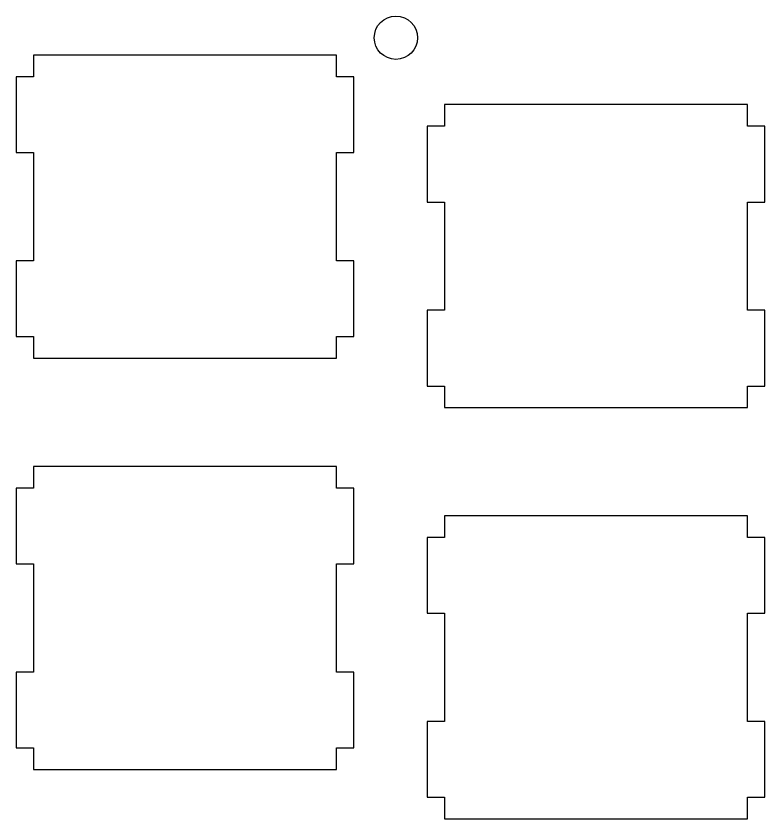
# Model space of a CAD drawing. Extents: x 0 to 145, y 2 to 120.
# Drawn here: x 80.2 to 114.8, y 39.71 to 76.8 of the extents above; entities that cross this region are included whole.
import ezdxf

# ---------------------------------------------------------------- set-up
doc = ezdxf.new("R2010")
doc.units = 0

# ---------------------------------------------------------------- blocks, each defined once
blk = doc.blocks.new('WIRE031')
at = {"layer": 'Row2', "color": 0}
for points in [[(95, 74.9896), (94.9, 74.9896), (94.8, 74.9896), (94.7, 74.9896), (94.6, 74.9896), (94.5, 74.9896), (94.4, 74.9896), (94.3, 74.9896), (94.2, 74.9896), (94.1, 74.9896), (94, 74.9896), (93.9, 74.9896), (93.8, 74.9896), (93.7, 74.9896), (93.6, 74.9896), (93.5, 74.9896), (93.4, 74.9896), (93.3, 74.9896), (93.2, 74.9896), (93.1, 74.9896), (93, 74.9896), (92.9, 74.9896), (92.8, 74.9896), (92.7, 74.9896), (92.6, 74.9896), (92.5, 74.9896), (92.4, 74.9896), (92.3, 74.9896), (92.2, 74.9896), (92.1, 74.9896), (92, 74.9896), (91.9, 74.9896), (91.8, 74.9896), (91.7, 74.9896), (91.6, 74.9896), (91.5, 74.9896), (91.4, 74.9896), (91.3, 74.9896), (91.2, 74.9896), (91.1, 74.9896), (91, 74.9896), (90.9, 74.9896), (90.8, 74.9896), (90.7, 74.9896), (90.6, 74.9896), (90.5, 74.9896), (90.4, 74.9896), (90.3, 74.9896), (90.2, 74.9896), (90.1, 74.9896), (90, 74.9896), (89.9, 74.9896), (89.8, 74.9896), (89.7, 74.9896), (89.6, 74.9896), (89.5, 74.9896), (89.4, 74.9896), (89.3, 74.9896), (89.2, 74.9896), (89.1, 74.9896), (89, 74.9896), (88.9, 74.9896), (88.8, 74.9896), (88.7, 74.9896), (88.6, 74.9896), (88.5, 74.9896), (88.4, 74.9896), (88.3, 74.9896), (88.2, 74.9896), (88.1, 74.9896), (88, 74.9896), (87.9, 74.9896), (87.8, 74.9896), (87.7, 74.9896), (87.6, 74.9896), (87.5, 74.9896), (87.4, 74.9896), (87.3, 74.9896), (87.2, 74.9896), (87.1, 74.9896), (87, 74.9896), (86.9, 74.9896), (86.8, 74.9896), (86.7, 74.9896), (86.6, 74.9896), (86.5, 74.9896), (86.4, 74.9896), (86.3, 74.9896), (86.2, 74.9896), (86.1, 74.9896), (86, 74.9896), (85.9, 74.9896), (85.8, 74.9896), (85.7, 74.9896), (85.6, 74.9896), (85.5, 74.9896), (85.4, 74.9896), (85.3, 74.9896), (85.2, 74.9896), (85.1, 74.9896), (85, 74.9896), (84.9, 74.9896), (84.8, 74.9896), (84.7, 74.9896), (84.6, 74.9896), (84.5, 74.9896), (84.4, 74.9896), (84.3, 74.9896), (84.2, 74.9896), (84.1, 74.9896), (84, 74.9896), (83.9, 74.9896), (83.8, 74.9896), (83.7, 74.9896), (83.6, 74.9896), (83.5, 74.9896), (83.4, 74.9896), (83.3, 74.9896), (83.2, 74.9896), (83.1, 74.9896), (83, 74.9896), (82.9, 74.9896), (82.8, 74.9896), (82.7, 74.9896), (82.6, 74.9896), (82.5, 74.9896), (82.4, 74.9896), (82.3, 74.9896), (82.2, 74.9896), (82.1, 74.9896), (82, 74.9896), (81.9, 74.9896), (81.8, 74.9896), (81.7, 74.9896), (81.6, 74.9896), (81.5, 74.9896), (81.4, 74.9896), (81.3, 74.9896), (81.2, 74.9896), (81.1, 74.9896), (81, 74.9896)], [(81, 74.9896), (81, 74.8896), (81, 74.7896), (81, 74.6896), (81, 74.5896), (81, 74.4896), (81, 74.3896), (81, 74.2896), (81, 74.1896), (81, 74.0896), (81, 73.9896)], [(95, 73.9896), (95, 74.0896), (95, 74.1896), (95, 74.2896), (95, 74.3896), (95, 74.4896), (95, 74.5896), (95, 74.6896), (95, 74.7896), (95, 74.8896), (95, 74.9896)], [(81, 73.9896), (80.9, 73.9896), (80.8, 73.9896), (80.7, 73.9896), (80.6, 73.9896), (80.5, 73.9896), (80.4, 73.9896), (80.3, 73.9896), (80.2, 73.9896)], [(80.2, 73.9896), (80.2, 73.8896), (80.2, 73.7896), (80.2, 73.6896), (80.2, 73.5896), (80.2, 73.4896), (80.2, 73.3896), (80.2, 73.2896), (80.2, 73.1896), (80.2, 73.0896), (80.2, 72.9896), (80.2, 72.8896), (80.2, 72.7896), (80.2, 72.6896), (80.2, 72.5896), (80.2, 72.4896), (80.2, 72.3896), (80.2, 72.2896), (80.2, 72.1896), (80.2, 72.0896), (80.2, 71.9896), (80.2, 71.8896), (80.2, 71.7896), (80.2, 71.6896), (80.2, 71.5896), (80.2, 71.4896), (80.2, 71.3896), (80.2, 71.2896), (80.2, 71.1896), (80.2, 71.0896), (80.2, 70.9896), (80.2, 70.8896), (80.2, 70.7896), (80.2, 70.6896), (80.2, 70.5896), (80.2, 70.4896)], [(95.8, 73.9896), (95.7, 73.9896), (95.6, 73.9896), (95.5, 73.9896), (95.4, 73.9896), (95.3, 73.9896), (95.2, 73.9896), (95.1, 73.9896), (95, 73.9896)], [(95.8, 70.4896), (95.8, 70.5896), (95.8, 70.6896), (95.8, 70.7896), (95.8, 70.8896), (95.8, 70.9896), (95.8, 71.0896), (95.8, 71.1896), (95.8, 71.2896), (95.8, 71.3896), (95.8, 71.4896), (95.8, 71.5896), (95.8, 71.6896), (95.8, 71.7896), (95.8, 71.8896), (95.8, 71.9896), (95.8, 72.0896), (95.8, 72.1896), (95.8, 72.2896), (95.8, 72.3896), (95.8, 72.4896), (95.8, 72.5896), (95.8, 72.6896), (95.8, 72.7896), (95.8, 72.8896), (95.8, 72.9896), (95.8, 73.0896), (95.8, 73.1896), (95.8, 73.2896), (95.8, 73.3896), (95.8, 73.4896), (95.8, 73.5896), (95.8, 73.6896), (95.8, 73.7896), (95.8, 73.8896), (95.8, 73.9896)], [(80.2, 70.4896), (80.3, 70.4896), (80.4, 70.4896), (80.5, 70.4896), (80.6, 70.4896), (80.7, 70.4896), (80.8, 70.4896), (80.9, 70.4896), (81, 70.4896)], [(81, 70.4896), (81, 70.3896), (81, 70.2896), (81, 70.1896), (81, 70.0896), (81, 69.9896), (81, 69.8896), (81, 69.7896), (81, 69.6896), (81, 69.5896), (81, 69.4896), (81, 69.3896), (81, 69.2896), (81, 69.1896), (81, 69.0896), (81, 68.9896), (81, 68.8896), (81, 68.7896), (81, 68.6896), (81, 68.5896), (81, 68.4896), (81, 68.3896), (81, 68.2896), (81, 68.1896), (81, 68.0896), (81, 67.9896), (81, 67.8896), (81, 67.7896), (81, 67.6896), (81, 67.5896), (81, 67.4896), (81, 67.3896), (81, 67.2896), (81, 67.1896), (81, 67.0896), (81, 66.9896), (81, 66.8896), (81, 66.7896), (81, 66.6896), (81, 66.5896), (81, 66.4896), (81, 66.3896), (81, 66.2896), (81, 66.1896), (81, 66.0896), (81, 65.9896), (81, 65.8896), (81, 65.7896), (81, 65.6896), (81, 65.5896), (81, 65.4896)], [(95, 65.4896), (95, 65.5896), (95, 65.6896), (95, 65.7896), (95, 65.8896), (95, 65.9896), (95, 66.0896), (95, 66.1896), (95, 66.2896), (95, 66.3896), (95, 66.4896), (95, 66.5896), (95, 66.6896), (95, 66.7896), (95, 66.8896), (95, 66.9896), (95, 67.0896), (95, 67.1896), (95, 67.2896), (95, 67.3896), (95, 67.4896), (95, 67.5896), (95, 67.6896), (95, 67.7896), (95, 67.8896), (95, 67.9896), (95, 68.0896), (95, 68.1896), (95, 68.2896), (95, 68.3896), (95, 68.4896), (95, 68.5896), (95, 68.6896), (95, 68.7896), (95, 68.8896), (95, 68.9896), (95, 69.0896), (95, 69.1896), (95, 69.2896), (95, 69.3896), (95, 69.4896), (95, 69.5896), (95, 69.6896), (95, 69.7896), (95, 69.8896), (95, 69.9896), (95, 70.0896), (95, 70.1896), (95, 70.2896), (95, 70.3896), (95, 70.4896)], [(95, 70.4896), (95.1, 70.4896), (95.2, 70.4896), (95.3, 70.4896), (95.4, 70.4896), (95.5, 70.4896), (95.6, 70.4896), (95.7, 70.4896), (95.8, 70.4896)], [(81, 65.4896), (80.9, 65.4896), (80.8, 65.4896), (80.7, 65.4896), (80.6, 65.4896), (80.5, 65.4896), (80.4, 65.4896), (80.3, 65.4896), (80.2, 65.4896)], [(80.2, 65.4896), (80.2, 65.3896), (80.2, 65.2896), (80.2, 65.1896), (80.2, 65.0896), (80.2, 64.9896), (80.2, 64.8896), (80.2, 64.7896), (80.2, 64.6896), (80.2, 64.5896), (80.2, 64.4896), (80.2, 64.3896), (80.2, 64.2896), (80.2, 64.1896), (80.2, 64.0896), (80.2, 63.9896), (80.2, 63.8896), (80.2, 63.7896), (80.2, 63.6896), (80.2, 63.5896), (80.2, 63.4896), (80.2, 63.3896), (80.2, 63.2896), (80.2, 63.1896), (80.2, 63.0896), (80.2, 62.9896), (80.2, 62.8896), (80.2, 62.7896), (80.2, 62.6896), (80.2, 62.5896), (80.2, 62.4896), (80.2, 62.3896), (80.2, 62.2896), (80.2, 62.1896), (80.2, 62.0896), (80.2, 61.9896)], [(95.8, 65.4896), (95.7, 65.4896), (95.6, 65.4896), (95.5, 65.4896), (95.4, 65.4896), (95.3, 65.4896), (95.2, 65.4896), (95.1, 65.4896), (95, 65.4896)], [(95.8, 61.9896), (95.8, 62.0896), (95.8, 62.1896), (95.8, 62.2896), (95.8, 62.3896), (95.8, 62.4896), (95.8, 62.5896), (95.8, 62.6896), (95.8, 62.7896), (95.8, 62.8896), (95.8, 62.9896), (95.8, 63.0896), (95.8, 63.1896), (95.8, 63.2896), (95.8, 63.3896), (95.8, 63.4896), (95.8, 63.5896), (95.8, 63.6896), (95.8, 63.7896), (95.8, 63.8896), (95.8, 63.9896), (95.8, 64.0896), (95.8, 64.1896), (95.8, 64.2896), (95.8, 64.3896), (95.8, 64.4896), (95.8, 64.5896), (95.8, 64.6896), (95.8, 64.7896), (95.8, 64.8896), (95.8, 64.9896), (95.8, 65.0896), (95.8, 65.1896), (95.8, 65.2896), (95.8, 65.3896), (95.8, 65.4896)], [(80.2, 61.9896), (80.3, 61.9896), (80.4, 61.9896), (80.5, 61.9896), (80.6, 61.9896), (80.7, 61.9896), (80.8, 61.9896), (80.9, 61.9896), (81, 61.9896)], [(81, 61.9896), (81, 61.8896), (81, 61.7896), (81, 61.6896), (81, 61.5896), (81, 61.4896), (81, 61.3896), (81, 61.2896), (81, 61.1896), (81, 61.0896), (81, 60.9896)], [(95, 60.9896), (95, 61.0896), (95, 61.1896), (95, 61.2896), (95, 61.3896), (95, 61.4896), (95, 61.5896), (95, 61.6896), (95, 61.7896), (95, 61.8896), (95, 61.9896)], [(95, 61.9896), (95.1, 61.9896), (95.2, 61.9896), (95.3, 61.9896), (95.4, 61.9896), (95.5, 61.9896), (95.6, 61.9896), (95.7, 61.9896), (95.8, 61.9896)], [(81, 60.9896), (81.1, 60.9896), (81.2, 60.9896), (81.3, 60.9896), (81.4, 60.9896), (81.5, 60.9896), (81.6, 60.9896), (81.7, 60.9896), (81.8, 60.9896), (81.9, 60.9896), (82, 60.9896), (82.1, 60.9896), (82.2, 60.9896), (82.3, 60.9896), (82.4, 60.9896), (82.5, 60.9896), (82.6, 60.9896), (82.7, 60.9896), (82.8, 60.9896), (82.9, 60.9896), (83, 60.9896), (83.1, 60.9896), (83.2, 60.9896), (83.3, 60.9896), (83.4, 60.9896), (83.5, 60.9896), (83.6, 60.9896), (83.7, 60.9896), (83.8, 60.9896), (83.9, 60.9896), (84, 60.9896), (84.1, 60.9896), (84.2, 60.9896), (84.3, 60.9896), (84.4, 60.9896), (84.5, 60.9896), (84.6, 60.9896), (84.7, 60.9896), (84.8, 60.9896), (84.9, 60.9896), (85, 60.9896), (85.1, 60.9896), (85.2, 60.9896), (85.3, 60.9896), (85.4, 60.9896), (85.5, 60.9896), (85.6, 60.9896), (85.7, 60.9896), (85.8, 60.9896), (85.9, 60.9896), (86, 60.9896), (86.1, 60.9896), (86.2, 60.9896), (86.3, 60.9896), (86.4, 60.9896), (86.5, 60.9896), (86.6, 60.9896), (86.7, 60.9896), (86.8, 60.9896), (86.9, 60.9896), (87, 60.9896), (87.1, 60.9896), (87.2, 60.9896), (87.3, 60.9896), (87.4, 60.9896), (87.5, 60.9896), (87.6, 60.9896), (87.7, 60.9896), (87.8, 60.9896), (87.9, 60.9896), (88, 60.9896), (88.1, 60.9896), (88.2, 60.9896), (88.3, 60.9896), (88.4, 60.9896), (88.5, 60.9896), (88.6, 60.9896), (88.7, 60.9896), (88.8, 60.9896), (88.9, 60.9896), (89, 60.9896), (89.1, 60.9896), (89.2, 60.9896), (89.3, 60.9896), (89.4, 60.9896), (89.5, 60.9896), (89.6, 60.9896), (89.7, 60.9896), (89.8, 60.9896), (89.9, 60.9896), (90, 60.9896), (90.1, 60.9896), (90.2, 60.9896), (90.3, 60.9896), (90.4, 60.9896), (90.5, 60.9896), (90.6, 60.9896), (90.7, 60.9896), (90.8, 60.9896), (90.9, 60.9896), (91, 60.9896), (91.1, 60.9896), (91.2, 60.9896), (91.3, 60.9896), (91.4, 60.9896), (91.5, 60.9896), (91.6, 60.9896), (91.7, 60.9896), (91.8, 60.9896), (91.9, 60.9896), (92, 60.9896), (92.1, 60.9896), (92.2, 60.9896), (92.3, 60.9896), (92.4, 60.9896), (92.5, 60.9896), (92.6, 60.9896), (92.7, 60.9896), (92.8, 60.9896), (92.9, 60.9896), (93, 60.9896), (93.1, 60.9896), (93.2, 60.9896), (93.3, 60.9896), (93.4, 60.9896), (93.5, 60.9896), (93.6, 60.9896), (93.7, 60.9896), (93.8, 60.9896), (93.9, 60.9896), (94, 60.9896), (94.1, 60.9896), (94.2, 60.9896), (94.3, 60.9896), (94.4, 60.9896), (94.5, 60.9896), (94.6, 60.9896), (94.7, 60.9896), (94.8, 60.9896), (94.9, 60.9896), (95, 60.9896)]]:
    blk.add_lwpolyline(points, dxfattribs=at)
blk = doc.blocks.new('WIRE032')
at = {"layer": 'Row2', "color": 0}
for points in [[(100, 72.7096), (100, 72.6096), (100, 72.5096), (100, 72.4096), (100, 72.3096), (100, 72.2096), (100, 72.1096), (100, 72.0096), (100, 71.9096), (100, 71.8096), (100, 71.7096)], [(114, 72.7096), (113.9, 72.7096), (113.8, 72.7096), (113.7, 72.7096), (113.6, 72.7096), (113.5, 72.7096), (113.4, 72.7096), (113.3, 72.7096), (113.2, 72.7096), (113.1, 72.7096), (113, 72.7096), (112.9, 72.7096), (112.8, 72.7096), (112.7, 72.7096), (112.6, 72.7096), (112.5, 72.7096), (112.4, 72.7096), (112.3, 72.7096), (112.2, 72.7096), (112.1, 72.7096), (112, 72.7096), (111.9, 72.7096), (111.8, 72.7096), (111.7, 72.7096), (111.6, 72.7096), (111.5, 72.7096), (111.4, 72.7096), (111.3, 72.7096), (111.2, 72.7096), (111.1, 72.7096), (111, 72.7096), (110.9, 72.7096), (110.8, 72.7096), (110.7, 72.7096), (110.6, 72.7096), (110.5, 72.7096), (110.4, 72.7096), (110.3, 72.7096), (110.2, 72.7096), (110.1, 72.7096), (110, 72.7096), (109.9, 72.7096), (109.8, 72.7096), (109.7, 72.7096), (109.6, 72.7096), (109.5, 72.7096), (109.4, 72.7096), (109.3, 72.7096), (109.2, 72.7096), (109.1, 72.7096), (109, 72.7096), (108.9, 72.7096), (108.8, 72.7096), (108.7, 72.7096), (108.6, 72.7096), (108.5, 72.7096), (108.4, 72.7096), (108.3, 72.7096), (108.2, 72.7096), (108.1, 72.7096), (108, 72.7096), (107.9, 72.7096), (107.8, 72.7096), (107.7, 72.7096), (107.6, 72.7096), (107.5, 72.7096), (107.4, 72.7096), (107.3, 72.7096), (107.2, 72.7096), (107.1, 72.7096), (107, 72.7096), (106.9, 72.7096), (106.8, 72.7096), (106.7, 72.7096), (106.6, 72.7096), (106.5, 72.7096), (106.4, 72.7096), (106.3, 72.7096), (106.2, 72.7096), (106.1, 72.7096), (106, 72.7096), (105.9, 72.7096), (105.8, 72.7096), (105.7, 72.7096), (105.6, 72.7096), (105.5, 72.7096), (105.4, 72.7096), (105.3, 72.7096), (105.2, 72.7096), (105.1, 72.7096), (105, 72.7096), (104.9, 72.7096), (104.8, 72.7096), (104.7, 72.7096), (104.6, 72.7096), (104.5, 72.7096), (104.4, 72.7096), (104.3, 72.7096), (104.2, 72.7096), (104.1, 72.7096), (104, 72.7096), (103.9, 72.7096), (103.8, 72.7096), (103.7, 72.7096), (103.6, 72.7096), (103.5, 72.7096), (103.4, 72.7096), (103.3, 72.7096), (103.2, 72.7096), (103.1, 72.7096), (103, 72.7096), (102.9, 72.7096), (102.8, 72.7096), (102.7, 72.7096), (102.6, 72.7096), (102.5, 72.7096), (102.4, 72.7096), (102.3, 72.7096), (102.2, 72.7096), (102.1, 72.7096), (102, 72.7096), (101.9, 72.7096), (101.8, 72.7096), (101.7, 72.7096), (101.6, 72.7096), (101.5, 72.7096), (101.4, 72.7096), (101.3, 72.7096), (101.2, 72.7096), (101.1, 72.7096), (101, 72.7096), (100.9, 72.7096), (100.8, 72.7096), (100.7, 72.7096), (100.6, 72.7096), (100.5, 72.7096), (100.4, 72.7096), (100.3, 72.7096), (100.2, 72.7096), (100.1, 72.7096), (100, 72.7096)], [(114, 71.7096), (114, 71.8096), (114, 71.9096), (114, 72.0096), (114, 72.1096), (114, 72.2096), (114, 72.3096), (114, 72.4096), (114, 72.5096), (114, 72.6096), (114, 72.7096)], [(100, 71.7096), (99.9, 71.7096), (99.8, 71.7096), (99.7, 71.7096), (99.6, 71.7096), (99.5, 71.7096), (99.4, 71.7096), (99.3, 71.7096), (99.2, 71.7096)], [(99.2, 71.7096), (99.2, 71.6096), (99.2, 71.5096), (99.2, 71.4096), (99.2, 71.3096), (99.2, 71.2096), (99.2, 71.1096), (99.2, 71.0096), (99.2, 70.9096), (99.2, 70.8096), (99.2, 70.7096), (99.2, 70.6096), (99.2, 70.5096), (99.2, 70.4096), (99.2, 70.3096), (99.2, 70.2096), (99.2, 70.1096), (99.2, 70.0096), (99.2, 69.9096), (99.2, 69.8096), (99.2, 69.7096), (99.2, 69.6096), (99.2, 69.5096), (99.2, 69.4096), (99.2, 69.3096), (99.2, 69.2096), (99.2, 69.1096), (99.2, 69.0096), (99.2, 68.9096), (99.2, 68.8096), (99.2, 68.7096), (99.2, 68.6096), (99.2, 68.5096), (99.2, 68.4096), (99.2, 68.3096), (99.2, 68.2096)], [(114.8, 71.7096), (114.7, 71.7096), (114.6, 71.7096), (114.5, 71.7096), (114.4, 71.7096), (114.3, 71.7096), (114.2, 71.7096), (114.1, 71.7096), (114, 71.7096)], [(114.8, 68.2096), (114.8, 68.3096), (114.8, 68.4096), (114.8, 68.5096), (114.8, 68.6096), (114.8, 68.7096), (114.8, 68.8096), (114.8, 68.9096), (114.8, 69.0096), (114.8, 69.1096), (114.8, 69.2096), (114.8, 69.3096), (114.8, 69.4096), (114.8, 69.5096), (114.8, 69.6096), (114.8, 69.7096), (114.8, 69.8096), (114.8, 69.9096), (114.8, 70.0096), (114.8, 70.1096), (114.8, 70.2096), (114.8, 70.3096), (114.8, 70.4096), (114.8, 70.5096), (114.8, 70.6096), (114.8, 70.7096), (114.8, 70.8096), (114.8, 70.9096), (114.8, 71.0096), (114.8, 71.1096), (114.8, 71.2096), (114.8, 71.3096), (114.8, 71.4096), (114.8, 71.5096), (114.8, 71.6096), (114.8, 71.7096)], [(99.2, 68.2096), (99.3, 68.2096), (99.4, 68.2096), (99.5, 68.2096), (99.6, 68.2096), (99.7, 68.2096), (99.8, 68.2096), (99.9, 68.2096), (100, 68.2096)], [(100, 68.2096), (100, 68.1096), (100, 68.0096), (100, 67.9096), (100, 67.8096), (100, 67.7096), (100, 67.6096), (100, 67.5096), (100, 67.4096), (100, 67.3096), (100, 67.2096), (100, 67.1096), (100, 67.0096), (100, 66.9096), (100, 66.8096), (100, 66.7096), (100, 66.6096), (100, 66.5096), (100, 66.4096), (100, 66.3096), (100, 66.2096), (100, 66.1096), (100, 66.0096), (100, 65.9096), (100, 65.8096), (100, 65.7096), (100, 65.6096), (100, 65.5096), (100, 65.4096), (100, 65.3096), (100, 65.2096), (100, 65.1096), (100, 65.0096), (100, 64.9096), (100, 64.8096), (100, 64.7096), (100, 64.6096), (100, 64.5096), (100, 64.4096), (100, 64.3096), (100, 64.2096), (100, 64.1096), (100, 64.0096), (100, 63.9096), (100, 63.8096), (100, 63.7096), (100, 63.6096), (100, 63.5096), (100, 63.4096), (100, 63.3096), (100, 63.2096)], [(114, 63.2096), (114, 63.3096), (114, 63.4096), (114, 63.5096), (114, 63.6096), (114, 63.7096), (114, 63.8096), (114, 63.9096), (114, 64.0096), (114, 64.1096), (114, 64.2096), (114, 64.3096), (114, 64.4096), (114, 64.5096), (114, 64.6096), (114, 64.7096), (114, 64.8096), (114, 64.9096), (114, 65.0096), (114, 65.1096), (114, 65.2096), (114, 65.3096), (114, 65.4096), (114, 65.5096), (114, 65.6096), (114, 65.7096), (114, 65.8096), (114, 65.9096), (114, 66.0096), (114, 66.1096), (114, 66.2096), (114, 66.3096), (114, 66.4096), (114, 66.5096), (114, 66.6096), (114, 66.7096), (114, 66.8096), (114, 66.9096), (114, 67.0096), (114, 67.1096), (114, 67.2096), (114, 67.3096), (114, 67.4096), (114, 67.5096), (114, 67.6096), (114, 67.7096), (114, 67.8096), (114, 67.9096), (114, 68.0096), (114, 68.1096), (114, 68.2096)], [(114, 68.2096), (114.1, 68.2096), (114.2, 68.2096), (114.3, 68.2096), (114.4, 68.2096), (114.5, 68.2096), (114.6, 68.2096), (114.7, 68.2096), (114.8, 68.2096)], [(100, 63.2096), (99.9, 63.2096), (99.8, 63.2096), (99.7, 63.2096), (99.6, 63.2096), (99.5, 63.2096), (99.4, 63.2096), (99.3, 63.2096), (99.2, 63.2096)], [(99.2, 63.2096), (99.2, 63.1096), (99.2, 63.0096), (99.2, 62.9096), (99.2, 62.8096), (99.2, 62.7096), (99.2, 62.6096), (99.2, 62.5096), (99.2, 62.4096), (99.2, 62.3096), (99.2, 62.2096), (99.2, 62.1096), (99.2, 62.0096), (99.2, 61.9096), (99.2, 61.8096), (99.2, 61.7096), (99.2, 61.6096), (99.2, 61.5096), (99.2, 61.4096), (99.2, 61.3096), (99.2, 61.2096), (99.2, 61.1096), (99.2, 61.0096), (99.2, 60.9096), (99.2, 60.8096), (99.2, 60.7096), (99.2, 60.6096), (99.2, 60.5096), (99.2, 60.4096), (99.2, 60.3096), (99.2, 60.2096), (99.2, 60.1096), (99.2, 60.0096), (99.2, 59.9096), (99.2, 59.8096), (99.2, 59.7096)], [(114.8, 63.2096), (114.7, 63.2096), (114.6, 63.2096), (114.5, 63.2096), (114.4, 63.2096), (114.3, 63.2096), (114.2, 63.2096), (114.1, 63.2096), (114, 63.2096)], [(114.8, 59.7096), (114.8, 59.8096), (114.8, 59.9096), (114.8, 60.0096), (114.8, 60.1096), (114.8, 60.2096), (114.8, 60.3096), (114.8, 60.4096), (114.8, 60.5096), (114.8, 60.6096), (114.8, 60.7096), (114.8, 60.8096), (114.8, 60.9096), (114.8, 61.0096), (114.8, 61.1096), (114.8, 61.2096), (114.8, 61.3096), (114.8, 61.4096), (114.8, 61.5096), (114.8, 61.6096), (114.8, 61.7096), (114.8, 61.8096), (114.8, 61.9096), (114.8, 62.0096), (114.8, 62.1096), (114.8, 62.2096), (114.8, 62.3096), (114.8, 62.4096), (114.8, 62.5096), (114.8, 62.6096), (114.8, 62.7096), (114.8, 62.8096), (114.8, 62.9096), (114.8, 63.0096), (114.8, 63.1096), (114.8, 63.2096)], [(99.2, 59.7096), (99.3, 59.7096), (99.4, 59.7096), (99.5, 59.7096), (99.6, 59.7096), (99.7, 59.7096), (99.8, 59.7096), (99.9, 59.7096), (100, 59.7096)], [(100, 59.7096), (100, 59.6096), (100, 59.5096), (100, 59.4096), (100, 59.3096), (100, 59.2096), (100, 59.1096), (100, 59.0096), (100, 58.9096), (100, 58.8096), (100, 58.7096)], [(114, 58.7096), (114, 58.8096), (114, 58.9096), (114, 59.0096), (114, 59.1096), (114, 59.2096), (114, 59.3096), (114, 59.4096), (114, 59.5096), (114, 59.6096), (114, 59.7096)], [(114, 59.7096), (114.1, 59.7096), (114.2, 59.7096), (114.3, 59.7096), (114.4, 59.7096), (114.5, 59.7096), (114.6, 59.7096), (114.7, 59.7096), (114.8, 59.7096)], [(100, 58.7096), (100.1, 58.7096), (100.2, 58.7096), (100.3, 58.7096), (100.4, 58.7096), (100.5, 58.7096), (100.6, 58.7096), (100.7, 58.7096), (100.8, 58.7096), (100.9, 58.7096), (101, 58.7096), (101.1, 58.7096), (101.2, 58.7096), (101.3, 58.7096), (101.4, 58.7096), (101.5, 58.7096), (101.6, 58.7096), (101.7, 58.7096), (101.8, 58.7096), (101.9, 58.7096), (102, 58.7096), (102.1, 58.7096), (102.2, 58.7096), (102.3, 58.7096), (102.4, 58.7096), (102.5, 58.7096), (102.6, 58.7096), (102.7, 58.7096), (102.8, 58.7096), (102.9, 58.7096), (103, 58.7096), (103.1, 58.7096), (103.2, 58.7096), (103.3, 58.7096), (103.4, 58.7096), (103.5, 58.7096), (103.6, 58.7096), (103.7, 58.7096), (103.8, 58.7096), (103.9, 58.7096), (104, 58.7096), (104.1, 58.7096), (104.2, 58.7096), (104.3, 58.7096), (104.4, 58.7096), (104.5, 58.7096), (104.6, 58.7096), (104.7, 58.7096), (104.8, 58.7096), (104.9, 58.7096), (105, 58.7096), (105.1, 58.7096), (105.2, 58.7096), (105.3, 58.7096), (105.4, 58.7096), (105.5, 58.7096), (105.6, 58.7096), (105.7, 58.7096), (105.8, 58.7096), (105.9, 58.7096), (106, 58.7096), (106.1, 58.7096), (106.2, 58.7096), (106.3, 58.7096), (106.4, 58.7096), (106.5, 58.7096), (106.6, 58.7096), (106.7, 58.7096), (106.8, 58.7096), (106.9, 58.7096), (107, 58.7096), (107.1, 58.7096), (107.2, 58.7096), (107.3, 58.7096), (107.4, 58.7096), (107.5, 58.7096), (107.6, 58.7096), (107.7, 58.7096), (107.8, 58.7096), (107.9, 58.7096), (108, 58.7096), (108.1, 58.7096), (108.2, 58.7096), (108.3, 58.7096), (108.4, 58.7096), (108.5, 58.7096), (108.6, 58.7096), (108.7, 58.7096), (108.8, 58.7096), (108.9, 58.7096), (109, 58.7096), (109.1, 58.7096), (109.2, 58.7096), (109.3, 58.7096), (109.4, 58.7096), (109.5, 58.7096), (109.6, 58.7096), (109.7, 58.7096), (109.8, 58.7096), (109.9, 58.7096), (110, 58.7096), (110.1, 58.7096), (110.2, 58.7096), (110.3, 58.7096), (110.4, 58.7096), (110.5, 58.7096), (110.6, 58.7096), (110.7, 58.7096), (110.8, 58.7096), (110.9, 58.7096), (111, 58.7096), (111.1, 58.7096), (111.2, 58.7096), (111.3, 58.7096), (111.4, 58.7096), (111.5, 58.7096), (111.6, 58.7096), (111.7, 58.7096), (111.8, 58.7096), (111.9, 58.7096), (112, 58.7096), (112.1, 58.7096), (112.2, 58.7096), (112.3, 58.7096), (112.4, 58.7096), (112.5, 58.7096), (112.6, 58.7096), (112.7, 58.7096), (112.8, 58.7096), (112.9, 58.7096), (113, 58.7096), (113.1, 58.7096), (113.2, 58.7096), (113.3, 58.7096), (113.4, 58.7096), (113.5, 58.7096), (113.6, 58.7096), (113.7, 58.7096), (113.8, 58.7096), (113.9, 58.7096), (114, 58.7096)]]:
    blk.add_lwpolyline(points, dxfattribs=at)
blk = doc.blocks.new('WIRE026')
at = {"layer": 'Row3', "color": 0}
for points in [[(95, 55.9896), (94.9, 55.9896), (94.8, 55.9896), (94.7, 55.9896), (94.6, 55.9896), (94.5, 55.9896), (94.4, 55.9896), (94.3, 55.9896), (94.2, 55.9896), (94.1, 55.9896), (94, 55.9896), (93.9, 55.9896), (93.8, 55.9896), (93.7, 55.9896), (93.6, 55.9896), (93.5, 55.9896), (93.4, 55.9896), (93.3, 55.9896), (93.2, 55.9896), (93.1, 55.9896), (93, 55.9896), (92.9, 55.9896), (92.8, 55.9896), (92.7, 55.9896), (92.6, 55.9896), (92.5, 55.9896), (92.4, 55.9896), (92.3, 55.9896), (92.2, 55.9896), (92.1, 55.9896), (92, 55.9896), (91.9, 55.9896), (91.8, 55.9896), (91.7, 55.9896), (91.6, 55.9896), (91.5, 55.9896), (91.4, 55.9896), (91.3, 55.9896), (91.2, 55.9896), (91.1, 55.9896), (91, 55.9896), (90.9, 55.9896), (90.8, 55.9896), (90.7, 55.9896), (90.6, 55.9896), (90.5, 55.9896), (90.4, 55.9896), (90.3, 55.9896), (90.2, 55.9896), (90.1, 55.9896), (90, 55.9896), (89.9, 55.9896), (89.8, 55.9896), (89.7, 55.9896), (89.6, 55.9896), (89.5, 55.9896), (89.4, 55.9896), (89.3, 55.9896), (89.2, 55.9896), (89.1, 55.9896), (89, 55.9896), (88.9, 55.9896), (88.8, 55.9896), (88.7, 55.9896), (88.6, 55.9896), (88.5, 55.9896), (88.4, 55.9896), (88.3, 55.9896), (88.2, 55.9896), (88.1, 55.9896), (88, 55.9896), (87.9, 55.9896), (87.8, 55.9896), (87.7, 55.9896), (87.6, 55.9896), (87.5, 55.9896), (87.4, 55.9896), (87.3, 55.9896), (87.2, 55.9896), (87.1, 55.9896), (87, 55.9896), (86.9, 55.9896), (86.8, 55.9896), (86.7, 55.9896), (86.6, 55.9896), (86.5, 55.9896), (86.4, 55.9896), (86.3, 55.9896), (86.2, 55.9896), (86.1, 55.9896), (86, 55.9896), (85.9, 55.9896), (85.8, 55.9896), (85.7, 55.9896), (85.6, 55.9896), (85.5, 55.9896), (85.4, 55.9896), (85.3, 55.9896), (85.2, 55.9896), (85.1, 55.9896), (85, 55.9896), (84.9, 55.9896), (84.8, 55.9896), (84.7, 55.9896), (84.6, 55.9896), (84.5, 55.9896), (84.4, 55.9896), (84.3, 55.9896), (84.2, 55.9896), (84.1, 55.9896), (84, 55.9896), (83.9, 55.9896), (83.8, 55.9896), (83.7, 55.9896), (83.6, 55.9896), (83.5, 55.9896), (83.4, 55.9896), (83.3, 55.9896), (83.2, 55.9896), (83.1, 55.9896), (83, 55.9896), (82.9, 55.9896), (82.8, 55.9896), (82.7, 55.9896), (82.6, 55.9896), (82.5, 55.9896), (82.4, 55.9896), (82.3, 55.9896), (82.2, 55.9896), (82.1, 55.9896), (82, 55.9896), (81.9, 55.9896), (81.8, 55.9896), (81.7, 55.9896), (81.6, 55.9896), (81.5, 55.9896), (81.4, 55.9896), (81.3, 55.9896), (81.2, 55.9896), (81.1, 55.9896), (81, 55.9896)], [(81, 55.9896), (81, 55.8896), (81, 55.7896), (81, 55.6896), (81, 55.5896), (81, 55.4896), (81, 55.3896), (81, 55.2896), (81, 55.1896), (81, 55.0896), (81, 54.9896)], [(95, 54.9896), (95, 55.0896), (95, 55.1896), (95, 55.2896), (95, 55.3896), (95, 55.4896), (95, 55.5896), (95, 55.6896), (95, 55.7896), (95, 55.8896), (95, 55.9896)], [(81, 54.9896), (80.9, 54.9896), (80.8, 54.9896), (80.7, 54.9896), (80.6, 54.9896), (80.5, 54.9896), (80.4, 54.9896), (80.3, 54.9896), (80.2, 54.9896)], [(80.2, 54.9896), (80.2, 54.8896), (80.2, 54.7896), (80.2, 54.6896), (80.2, 54.5896), (80.2, 54.4896), (80.2, 54.3896), (80.2, 54.2896), (80.2, 54.1896), (80.2, 54.0896), (80.2, 53.9896), (80.2, 53.8896), (80.2, 53.7896), (80.2, 53.6896), (80.2, 53.5896), (80.2, 53.4896), (80.2, 53.3896), (80.2, 53.2896), (80.2, 53.1896), (80.2, 53.0896), (80.2, 52.9896), (80.2, 52.8896), (80.2, 52.7896), (80.2, 52.6896), (80.2, 52.5896), (80.2, 52.4896), (80.2, 52.3896), (80.2, 52.2896), (80.2, 52.1896), (80.2, 52.0896), (80.2, 51.9896), (80.2, 51.8896), (80.2, 51.7896), (80.2, 51.6896), (80.2, 51.5896), (80.2, 51.4896)], [(95.8, 54.9896), (95.7, 54.9896), (95.6, 54.9896), (95.5, 54.9896), (95.4, 54.9896), (95.3, 54.9896), (95.2, 54.9896), (95.1, 54.9896), (95, 54.9896)], [(95.8, 51.4896), (95.8, 51.5896), (95.8, 51.6896), (95.8, 51.7896), (95.8, 51.8896), (95.8, 51.9896), (95.8, 52.0896), (95.8, 52.1896), (95.8, 52.2896), (95.8, 52.3896), (95.8, 52.4896), (95.8, 52.5896), (95.8, 52.6896), (95.8, 52.7896), (95.8, 52.8896), (95.8, 52.9896), (95.8, 53.0896), (95.8, 53.1896), (95.8, 53.2896), (95.8, 53.3896), (95.8, 53.4896), (95.8, 53.5896), (95.8, 53.6896), (95.8, 53.7896), (95.8, 53.8896), (95.8, 53.9896), (95.8, 54.0896), (95.8, 54.1896), (95.8, 54.2896), (95.8, 54.3896), (95.8, 54.4896), (95.8, 54.5896), (95.8, 54.6896), (95.8, 54.7896), (95.8, 54.8896), (95.8, 54.9896)], [(80.2, 51.4896), (80.3, 51.4896), (80.4, 51.4896), (80.5, 51.4896), (80.6, 51.4896), (80.7, 51.4896), (80.8, 51.4896), (80.9, 51.4896), (81, 51.4896)], [(81, 51.4896), (81, 51.3896), (81, 51.2896), (81, 51.1896), (81, 51.0896), (81, 50.9896), (81, 50.8896), (81, 50.7896), (81, 50.6896), (81, 50.5896), (81, 50.4896), (81, 50.3896), (81, 50.2896), (81, 50.1896), (81, 50.0896), (81, 49.9896), (81, 49.8896), (81, 49.7896), (81, 49.6896), (81, 49.5896), (81, 49.4896), (81, 49.3896), (81, 49.2896), (81, 49.1896), (81, 49.0896), (81, 48.9896), (81, 48.8896), (81, 48.7896), (81, 48.6896), (81, 48.5896), (81, 48.4896), (81, 48.3896), (81, 48.2896), (81, 48.1896), (81, 48.0896), (81, 47.9896), (81, 47.8896), (81, 47.7896), (81, 47.6896), (81, 47.5896), (81, 47.4896), (81, 47.3896), (81, 47.2896), (81, 47.1896), (81, 47.0896), (81, 46.9896), (81, 46.8896), (81, 46.7896), (81, 46.6896), (81, 46.5896), (81, 46.4896)], [(95, 46.4896), (95, 46.5896), (95, 46.6896), (95, 46.7896), (95, 46.8896), (95, 46.9896), (95, 47.0896), (95, 47.1896), (95, 47.2896), (95, 47.3896), (95, 47.4896), (95, 47.5896), (95, 47.6896), (95, 47.7896), (95, 47.8896), (95, 47.9896), (95, 48.0896), (95, 48.1896), (95, 48.2896), (95, 48.3896), (95, 48.4896), (95, 48.5896), (95, 48.6896), (95, 48.7896), (95, 48.8896), (95, 48.9896), (95, 49.0896), (95, 49.1896), (95, 49.2896), (95, 49.3896), (95, 49.4896), (95, 49.5896), (95, 49.6896), (95, 49.7896), (95, 49.8896), (95, 49.9896), (95, 50.0896), (95, 50.1896), (95, 50.2896), (95, 50.3896), (95, 50.4896), (95, 50.5896), (95, 50.6896), (95, 50.7896), (95, 50.8896), (95, 50.9896), (95, 51.0896), (95, 51.1896), (95, 51.2896), (95, 51.3896), (95, 51.4896)], [(95, 51.4896), (95.1, 51.4896), (95.2, 51.4896), (95.3, 51.4896), (95.4, 51.4896), (95.5, 51.4896), (95.6, 51.4896), (95.7, 51.4896), (95.8, 51.4896)], [(81, 46.4896), (80.9, 46.4896), (80.8, 46.4896), (80.7, 46.4896), (80.6, 46.4896), (80.5, 46.4896), (80.4, 46.4896), (80.3, 46.4896), (80.2, 46.4896)], [(80.2, 46.4896), (80.2, 46.3896), (80.2, 46.2896), (80.2, 46.1896), (80.2, 46.0896), (80.2, 45.9896), (80.2, 45.8896), (80.2, 45.7896), (80.2, 45.6896), (80.2, 45.5896), (80.2, 45.4896), (80.2, 45.3896), (80.2, 45.2896), (80.2, 45.1896), (80.2, 45.0896), (80.2, 44.9896), (80.2, 44.8896), (80.2, 44.7896), (80.2, 44.6896), (80.2, 44.5896), (80.2, 44.4896), (80.2, 44.3896), (80.2, 44.2896), (80.2, 44.1896), (80.2, 44.0896), (80.2, 43.9896), (80.2, 43.8896), (80.2, 43.7896), (80.2, 43.6896), (80.2, 43.5896), (80.2, 43.4896), (80.2, 43.3896), (80.2, 43.2896), (80.2, 43.1896), (80.2, 43.0896), (80.2, 42.9896)], [(95.8, 46.4896), (95.7, 46.4896), (95.6, 46.4896), (95.5, 46.4896), (95.4, 46.4896), (95.3, 46.4896), (95.2, 46.4896), (95.1, 46.4896), (95, 46.4896)], [(95.8, 42.9896), (95.8, 43.0896), (95.8, 43.1896), (95.8, 43.2896), (95.8, 43.3896), (95.8, 43.4896), (95.8, 43.5896), (95.8, 43.6896), (95.8, 43.7896), (95.8, 43.8896), (95.8, 43.9896), (95.8, 44.0896), (95.8, 44.1896), (95.8, 44.2896), (95.8, 44.3896), (95.8, 44.4896), (95.8, 44.5896), (95.8, 44.6896), (95.8, 44.7896), (95.8, 44.8896), (95.8, 44.9896), (95.8, 45.0896), (95.8, 45.1896), (95.8, 45.2896), (95.8, 45.3896), (95.8, 45.4896), (95.8, 45.5896), (95.8, 45.6896), (95.8, 45.7896), (95.8, 45.8896), (95.8, 45.9896), (95.8, 46.0896), (95.8, 46.1896), (95.8, 46.2896), (95.8, 46.3896), (95.8, 46.4896)], [(80.2, 42.9896), (80.3, 42.9896), (80.4, 42.9896), (80.5, 42.9896), (80.6, 42.9896), (80.7, 42.9896), (80.8, 42.9896), (80.9, 42.9896), (81, 42.9896)], [(81, 42.9896), (81, 42.8896), (81, 42.7896), (81, 42.6896), (81, 42.5896), (81, 42.4896), (81, 42.3896), (81, 42.2896), (81, 42.1896), (81, 42.0896), (81, 41.9896)], [(95, 41.9896), (95, 42.0896), (95, 42.1896), (95, 42.2896), (95, 42.3896), (95, 42.4896), (95, 42.5896), (95, 42.6896), (95, 42.7896), (95, 42.8896), (95, 42.9896)], [(95, 42.9896), (95.1, 42.9896), (95.2, 42.9896), (95.3, 42.9896), (95.4, 42.9896), (95.5, 42.9896), (95.6, 42.9896), (95.7, 42.9896), (95.8, 42.9896)], [(81, 41.9896), (81.1, 41.9896), (81.2, 41.9896), (81.3, 41.9896), (81.4, 41.9896), (81.5, 41.9896), (81.6, 41.9896), (81.7, 41.9896), (81.8, 41.9896), (81.9, 41.9896), (82, 41.9896), (82.1, 41.9896), (82.2, 41.9896), (82.3, 41.9896), (82.4, 41.9896), (82.5, 41.9896), (82.6, 41.9896), (82.7, 41.9896), (82.8, 41.9896), (82.9, 41.9896), (83, 41.9896), (83.1, 41.9896), (83.2, 41.9896), (83.3, 41.9896), (83.4, 41.9896), (83.5, 41.9896), (83.6, 41.9896), (83.7, 41.9896), (83.8, 41.9896), (83.9, 41.9896), (84, 41.9896), (84.1, 41.9896), (84.2, 41.9896), (84.3, 41.9896), (84.4, 41.9896), (84.5, 41.9896), (84.6, 41.9896), (84.7, 41.9896), (84.8, 41.9896), (84.9, 41.9896), (85, 41.9896), (85.1, 41.9896), (85.2, 41.9896), (85.3, 41.9896), (85.4, 41.9896), (85.5, 41.9896), (85.6, 41.9896), (85.7, 41.9896), (85.8, 41.9896), (85.9, 41.9896), (86, 41.9896), (86.1, 41.9896), (86.2, 41.9896), (86.3, 41.9896), (86.4, 41.9896), (86.5, 41.9896), (86.6, 41.9896), (86.7, 41.9896), (86.8, 41.9896), (86.9, 41.9896), (87, 41.9896), (87.1, 41.9896), (87.2, 41.9896), (87.3, 41.9896), (87.4, 41.9896), (87.5, 41.9896), (87.6, 41.9896), (87.7, 41.9896), (87.8, 41.9896), (87.9, 41.9896), (88, 41.9896), (88.1, 41.9896), (88.2, 41.9896), (88.3, 41.9896), (88.4, 41.9896), (88.5, 41.9896), (88.6, 41.9896), (88.7, 41.9896), (88.8, 41.9896), (88.9, 41.9896), (89, 41.9896), (89.1, 41.9896), (89.2, 41.9896), (89.3, 41.9896), (89.4, 41.9896), (89.5, 41.9896), (89.6, 41.9896), (89.7, 41.9896), (89.8, 41.9896), (89.9, 41.9896), (90, 41.9896), (90.1, 41.9896), (90.2, 41.9896), (90.3, 41.9896), (90.4, 41.9896), (90.5, 41.9896), (90.6, 41.9896), (90.7, 41.9896), (90.8, 41.9896), (90.9, 41.9896), (91, 41.9896), (91.1, 41.9896), (91.2, 41.9896), (91.3, 41.9896), (91.4, 41.9896), (91.5, 41.9896), (91.6, 41.9896), (91.7, 41.9896), (91.8, 41.9896), (91.9, 41.9896), (92, 41.9896), (92.1, 41.9896), (92.2, 41.9896), (92.3, 41.9896), (92.4, 41.9896), (92.5, 41.9896), (92.6, 41.9896), (92.7, 41.9896), (92.8, 41.9896), (92.9, 41.9896), (93, 41.9896), (93.1, 41.9896), (93.2, 41.9896), (93.3, 41.9896), (93.4, 41.9896), (93.5, 41.9896), (93.6, 41.9896), (93.7, 41.9896), (93.8, 41.9896), (93.9, 41.9896), (94, 41.9896), (94.1, 41.9896), (94.2, 41.9896), (94.3, 41.9896), (94.4, 41.9896), (94.5, 41.9896), (94.6, 41.9896), (94.7, 41.9896), (94.8, 41.9896), (94.9, 41.9896), (95, 41.9896)]]:
    blk.add_lwpolyline(points, dxfattribs=at)
blk = doc.blocks.new('WIRE027')
at = {"layer": 'Row3', "color": 0}
for points in [[(100, 53.7096), (100, 53.6096), (100, 53.5096), (100, 53.4096), (100, 53.3096), (100, 53.2096), (100, 53.1096), (100, 53.0096), (100, 52.9096), (100, 52.8096), (100, 52.7096)], [(114, 53.7096), (113.9, 53.7096), (113.8, 53.7096), (113.7, 53.7096), (113.6, 53.7096), (113.5, 53.7096), (113.4, 53.7096), (113.3, 53.7096), (113.2, 53.7096), (113.1, 53.7096), (113, 53.7096), (112.9, 53.7096), (112.8, 53.7096), (112.7, 53.7096), (112.6, 53.7096), (112.5, 53.7096), (112.4, 53.7096), (112.3, 53.7096), (112.2, 53.7096), (112.1, 53.7096), (112, 53.7096), (111.9, 53.7096), (111.8, 53.7096), (111.7, 53.7096), (111.6, 53.7096), (111.5, 53.7096), (111.4, 53.7096), (111.3, 53.7096), (111.2, 53.7096), (111.1, 53.7096), (111, 53.7096), (110.9, 53.7096), (110.8, 53.7096), (110.7, 53.7096), (110.6, 53.7096), (110.5, 53.7096), (110.4, 53.7096), (110.3, 53.7096), (110.2, 53.7096), (110.1, 53.7096), (110, 53.7096), (109.9, 53.7096), (109.8, 53.7096), (109.7, 53.7096), (109.6, 53.7096), (109.5, 53.7096), (109.4, 53.7096), (109.3, 53.7096), (109.2, 53.7096), (109.1, 53.7096), (109, 53.7096), (108.9, 53.7096), (108.8, 53.7096), (108.7, 53.7096), (108.6, 53.7096), (108.5, 53.7096), (108.4, 53.7096), (108.3, 53.7096), (108.2, 53.7096), (108.1, 53.7096), (108, 53.7096), (107.9, 53.7096), (107.8, 53.7096), (107.7, 53.7096), (107.6, 53.7096), (107.5, 53.7096), (107.4, 53.7096), (107.3, 53.7096), (107.2, 53.7096), (107.1, 53.7096), (107, 53.7096), (106.9, 53.7096), (106.8, 53.7096), (106.7, 53.7096), (106.6, 53.7096), (106.5, 53.7096), (106.4, 53.7096), (106.3, 53.7096), (106.2, 53.7096), (106.1, 53.7096), (106, 53.7096), (105.9, 53.7096), (105.8, 53.7096), (105.7, 53.7096), (105.6, 53.7096), (105.5, 53.7096), (105.4, 53.7096), (105.3, 53.7096), (105.2, 53.7096), (105.1, 53.7096), (105, 53.7096), (104.9, 53.7096), (104.8, 53.7096), (104.7, 53.7096), (104.6, 53.7096), (104.5, 53.7096), (104.4, 53.7096), (104.3, 53.7096), (104.2, 53.7096), (104.1, 53.7096), (104, 53.7096), (103.9, 53.7096), (103.8, 53.7096), (103.7, 53.7096), (103.6, 53.7096), (103.5, 53.7096), (103.4, 53.7096), (103.3, 53.7096), (103.2, 53.7096), (103.1, 53.7096), (103, 53.7096), (102.9, 53.7096), (102.8, 53.7096), (102.7, 53.7096), (102.6, 53.7096), (102.5, 53.7096), (102.4, 53.7096), (102.3, 53.7096), (102.2, 53.7096), (102.1, 53.7096), (102, 53.7096), (101.9, 53.7096), (101.8, 53.7096), (101.7, 53.7096), (101.6, 53.7096), (101.5, 53.7096), (101.4, 53.7096), (101.3, 53.7096), (101.2, 53.7096), (101.1, 53.7096), (101, 53.7096), (100.9, 53.7096), (100.8, 53.7096), (100.7, 53.7096), (100.6, 53.7096), (100.5, 53.7096), (100.4, 53.7096), (100.3, 53.7096), (100.2, 53.7096), (100.1, 53.7096), (100, 53.7096)], [(114, 52.7096), (114, 52.8096), (114, 52.9096), (114, 53.0096), (114, 53.1096), (114, 53.2096), (114, 53.3096), (114, 53.4096), (114, 53.5096), (114, 53.6096), (114, 53.7096)], [(100, 52.7096), (99.9, 52.7096), (99.8, 52.7096), (99.7, 52.7096), (99.6, 52.7096), (99.5, 52.7096), (99.4, 52.7096), (99.3, 52.7096), (99.2, 52.7096)], [(99.2, 52.7096), (99.2, 52.6096), (99.2, 52.5096), (99.2, 52.4096), (99.2, 52.3096), (99.2, 52.2096), (99.2, 52.1096), (99.2, 52.0096), (99.2, 51.9096), (99.2, 51.8096), (99.2, 51.7096), (99.2, 51.6096), (99.2, 51.5096), (99.2, 51.4096), (99.2, 51.3096), (99.2, 51.2096), (99.2, 51.1096), (99.2, 51.0096), (99.2, 50.9096), (99.2, 50.8096), (99.2, 50.7096), (99.2, 50.6096), (99.2, 50.5096), (99.2, 50.4096), (99.2, 50.3096), (99.2, 50.2096), (99.2, 50.1096), (99.2, 50.0096), (99.2, 49.9096), (99.2, 49.8096), (99.2, 49.7096), (99.2, 49.6096), (99.2, 49.5096), (99.2, 49.4096), (99.2, 49.3096), (99.2, 49.2096)], [(114.8, 52.7096), (114.7, 52.7096), (114.6, 52.7096), (114.5, 52.7096), (114.4, 52.7096), (114.3, 52.7096), (114.2, 52.7096), (114.1, 52.7096), (114, 52.7096)], [(114.8, 49.2096), (114.8, 49.3096), (114.8, 49.4096), (114.8, 49.5096), (114.8, 49.6096), (114.8, 49.7096), (114.8, 49.8096), (114.8, 49.9096), (114.8, 50.0096), (114.8, 50.1096), (114.8, 50.2096), (114.8, 50.3096), (114.8, 50.4096), (114.8, 50.5096), (114.8, 50.6096), (114.8, 50.7096), (114.8, 50.8096), (114.8, 50.9096), (114.8, 51.0096), (114.8, 51.1096), (114.8, 51.2096), (114.8, 51.3096), (114.8, 51.4096), (114.8, 51.5096), (114.8, 51.6096), (114.8, 51.7096), (114.8, 51.8096), (114.8, 51.9096), (114.8, 52.0096), (114.8, 52.1096), (114.8, 52.2096), (114.8, 52.3096), (114.8, 52.4096), (114.8, 52.5096), (114.8, 52.6096), (114.8, 52.7096)], [(99.2, 49.2096), (99.3, 49.2096), (99.4, 49.2096), (99.5, 49.2096), (99.6, 49.2096), (99.7, 49.2096), (99.8, 49.2096), (99.9, 49.2096), (100, 49.2096)], [(100, 49.2096), (100, 49.1096), (100, 49.0096), (100, 48.9096), (100, 48.8096), (100, 48.7096), (100, 48.6096), (100, 48.5096), (100, 48.4096), (100, 48.3096), (100, 48.2096), (100, 48.1096), (100, 48.0096), (100, 47.9096), (100, 47.8096), (100, 47.7096), (100, 47.6096), (100, 47.5096), (100, 47.4096), (100, 47.3096), (100, 47.2096), (100, 47.1096), (100, 47.0096), (100, 46.9096), (100, 46.8096), (100, 46.7096), (100, 46.6096), (100, 46.5096), (100, 46.4096), (100, 46.3096), (100, 46.2096), (100, 46.1096), (100, 46.0096), (100, 45.9096), (100, 45.8096), (100, 45.7096), (100, 45.6096), (100, 45.5096), (100, 45.4096), (100, 45.3096), (100, 45.2096), (100, 45.1096), (100, 45.0096), (100, 44.9096), (100, 44.8096), (100, 44.7096), (100, 44.6096), (100, 44.5096), (100, 44.4096), (100, 44.3096), (100, 44.2096)], [(114, 44.2096), (114, 44.3096), (114, 44.4096), (114, 44.5096), (114, 44.6096), (114, 44.7096), (114, 44.8096), (114, 44.9096), (114, 45.0096), (114, 45.1096), (114, 45.2096), (114, 45.3096), (114, 45.4096), (114, 45.5096), (114, 45.6096), (114, 45.7096), (114, 45.8096), (114, 45.9096), (114, 46.0096), (114, 46.1096), (114, 46.2096), (114, 46.3096), (114, 46.4096), (114, 46.5096), (114, 46.6096), (114, 46.7096), (114, 46.8096), (114, 46.9096), (114, 47.0096), (114, 47.1096), (114, 47.2096), (114, 47.3096), (114, 47.4096), (114, 47.5096), (114, 47.6096), (114, 47.7096), (114, 47.8096), (114, 47.9096), (114, 48.0096), (114, 48.1096), (114, 48.2096), (114, 48.3096), (114, 48.4096), (114, 48.5096), (114, 48.6096), (114, 48.7096), (114, 48.8096), (114, 48.9096), (114, 49.0096), (114, 49.1096), (114, 49.2096)], [(114, 49.2096), (114.1, 49.2096), (114.2, 49.2096), (114.3, 49.2096), (114.4, 49.2096), (114.5, 49.2096), (114.6, 49.2096), (114.7, 49.2096), (114.8, 49.2096)], [(100, 44.2096), (99.9, 44.2096), (99.8, 44.2096), (99.7, 44.2096), (99.6, 44.2096), (99.5, 44.2096), (99.4, 44.2096), (99.3, 44.2096), (99.2, 44.2096)], [(99.2, 44.2096), (99.2, 44.1096), (99.2, 44.0096), (99.2, 43.9096), (99.2, 43.8096), (99.2, 43.7096), (99.2, 43.6096), (99.2, 43.5096), (99.2, 43.4096), (99.2, 43.3096), (99.2, 43.2096), (99.2, 43.1096), (99.2, 43.0096), (99.2, 42.9096), (99.2, 42.8096), (99.2, 42.7096), (99.2, 42.6096), (99.2, 42.5096), (99.2, 42.4096), (99.2, 42.3096), (99.2, 42.2096), (99.2, 42.1096), (99.2, 42.0096), (99.2, 41.9096), (99.2, 41.8096), (99.2, 41.7096), (99.2, 41.6096), (99.2, 41.5096), (99.2, 41.4096), (99.2, 41.3096), (99.2, 41.2096), (99.2, 41.1096), (99.2, 41.0096), (99.2, 40.9096), (99.2, 40.8096), (99.2, 40.7096)], [(114.8, 44.2096), (114.7, 44.2096), (114.6, 44.2096), (114.5, 44.2096), (114.4, 44.2096), (114.3, 44.2096), (114.2, 44.2096), (114.1, 44.2096), (114, 44.2096)], [(114.8, 40.7096), (114.8, 40.8096), (114.8, 40.9096), (114.8, 41.0096), (114.8, 41.1096), (114.8, 41.2096), (114.8, 41.3096), (114.8, 41.4096), (114.8, 41.5096), (114.8, 41.6096), (114.8, 41.7096), (114.8, 41.8096), (114.8, 41.9096), (114.8, 42.0096), (114.8, 42.1096), (114.8, 42.2096), (114.8, 42.3096), (114.8, 42.4096), (114.8, 42.5096), (114.8, 42.6096), (114.8, 42.7096), (114.8, 42.8096), (114.8, 42.9096), (114.8, 43.0096), (114.8, 43.1096), (114.8, 43.2096), (114.8, 43.3096), (114.8, 43.4096), (114.8, 43.5096), (114.8, 43.6096), (114.8, 43.7096), (114.8, 43.8096), (114.8, 43.9096), (114.8, 44.0096), (114.8, 44.1096), (114.8, 44.2096)], [(99.2, 40.7096), (99.3, 40.7096), (99.4, 40.7096), (99.5, 40.7096), (99.6, 40.7096), (99.7, 40.7096), (99.8, 40.7096), (99.9, 40.7096), (100, 40.7096)], [(100, 40.7096), (100, 40.6096), (100, 40.5096), (100, 40.4096), (100, 40.3096), (100, 40.2096), (100, 40.1096), (100, 40.0096), (100, 39.9096), (100, 39.8096), (100, 39.7096)], [(114, 39.7096), (114, 39.8096), (114, 39.9096), (114, 40.0096), (114, 40.1096), (114, 40.2096), (114, 40.3096), (114, 40.4096), (114, 40.5096), (114, 40.6096), (114, 40.7096)], [(114, 40.7096), (114.1, 40.7096), (114.2, 40.7096), (114.3, 40.7096), (114.4, 40.7096), (114.5, 40.7096), (114.6, 40.7096), (114.7, 40.7096), (114.8, 40.7096)], [(100, 39.7096), (100.1, 39.7096), (100.2, 39.7096), (100.3, 39.7096), (100.4, 39.7096), (100.5, 39.7096), (100.6, 39.7096), (100.7, 39.7096), (100.8, 39.7096), (100.9, 39.7096), (101, 39.7096), (101.1, 39.7096), (101.2, 39.7096), (101.3, 39.7096), (101.4, 39.7096), (101.5, 39.7096), (101.6, 39.7096), (101.7, 39.7096), (101.8, 39.7096), (101.9, 39.7096), (102, 39.7096), (102.1, 39.7096), (102.2, 39.7096), (102.3, 39.7096), (102.4, 39.7096), (102.5, 39.7096), (102.6, 39.7096), (102.7, 39.7096), (102.8, 39.7096), (102.9, 39.7096), (103, 39.7096), (103.1, 39.7096), (103.2, 39.7096), (103.3, 39.7096), (103.4, 39.7096), (103.5, 39.7096), (103.6, 39.7096), (103.7, 39.7096), (103.8, 39.7096), (103.9, 39.7096), (104, 39.7096), (104.1, 39.7096), (104.2, 39.7096), (104.3, 39.7096), (104.4, 39.7096), (104.5, 39.7096), (104.6, 39.7096), (104.7, 39.7096), (104.8, 39.7096), (104.9, 39.7096), (105, 39.7096), (105.1, 39.7096), (105.2, 39.7096), (105.3, 39.7096), (105.4, 39.7096), (105.5, 39.7096), (105.6, 39.7096), (105.7, 39.7096), (105.8, 39.7096), (105.9, 39.7096), (106, 39.7096), (106.1, 39.7096), (106.2, 39.7096), (106.3, 39.7096), (106.4, 39.7096), (106.5, 39.7096), (106.6, 39.7096), (106.7, 39.7096), (106.8, 39.7096), (106.9, 39.7096), (107, 39.7096), (107.1, 39.7096), (107.2, 39.7096), (107.3, 39.7096), (107.4, 39.7096), (107.5, 39.7096), (107.6, 39.7096), (107.7, 39.7096), (107.8, 39.7096), (107.9, 39.7096), (108, 39.7096), (108.1, 39.7096), (108.2, 39.7096), (108.3, 39.7096), (108.4, 39.7096), (108.5, 39.7096), (108.6, 39.7096), (108.7, 39.7096), (108.8, 39.7096), (108.9, 39.7096), (109, 39.7096), (109.1, 39.7096), (109.2, 39.7096), (109.3, 39.7096), (109.4, 39.7096), (109.5, 39.7096), (109.6, 39.7096), (109.7, 39.7096), (109.8, 39.7096), (109.9, 39.7096), (110, 39.7096), (110.1, 39.7096), (110.2, 39.7096), (110.3, 39.7096), (110.4, 39.7096), (110.5, 39.7096), (110.6, 39.7096), (110.7, 39.7096), (110.8, 39.7096), (110.9, 39.7096), (111, 39.7096), (111.1, 39.7096), (111.2, 39.7096), (111.3, 39.7096), (111.4, 39.7096), (111.5, 39.7096), (111.6, 39.7096), (111.7, 39.7096), (111.8, 39.7096), (111.9, 39.7096), (112, 39.7096), (112.1, 39.7096), (112.2, 39.7096), (112.3, 39.7096), (112.4, 39.7096), (112.5, 39.7096), (112.6, 39.7096), (112.7, 39.7096), (112.8, 39.7096), (112.9, 39.7096), (113, 39.7096), (113.1, 39.7096), (113.2, 39.7096), (113.3, 39.7096), (113.4, 39.7096), (113.5, 39.7096), (113.6, 39.7096), (113.7, 39.7096), (113.8, 39.7096), (113.9, 39.7096), (114, 39.7096)]]:
    blk.add_lwpolyline(points, dxfattribs=at)
blk = doc.blocks.new('CIRCLE042')
at = {"layer": 'ScrewHolesTop', "color": 0}
blk.add_circle((97.75, 75.8), 1, dxfattribs=at)

msp = doc.modelspace()

# ---------------------------------------------------------------- block references
at = {"layer": 'Row2', "color": 0}
for name in ['WIRE031', 'WIRE032']:
    msp.add_blockref(name, (0, 0), dxfattribs=at)
at = {"layer": 'Row3', "color": 0}
for name in ['WIRE026', 'WIRE027']:
    msp.add_blockref(name, (0, 0), dxfattribs=at)
at = {"layer": 'ScrewHolesTop', "color": 0}
msp.add_blockref('CIRCLE042', (0, 0), dxfattribs=at)

doc.saveas('drawing.dxf')
